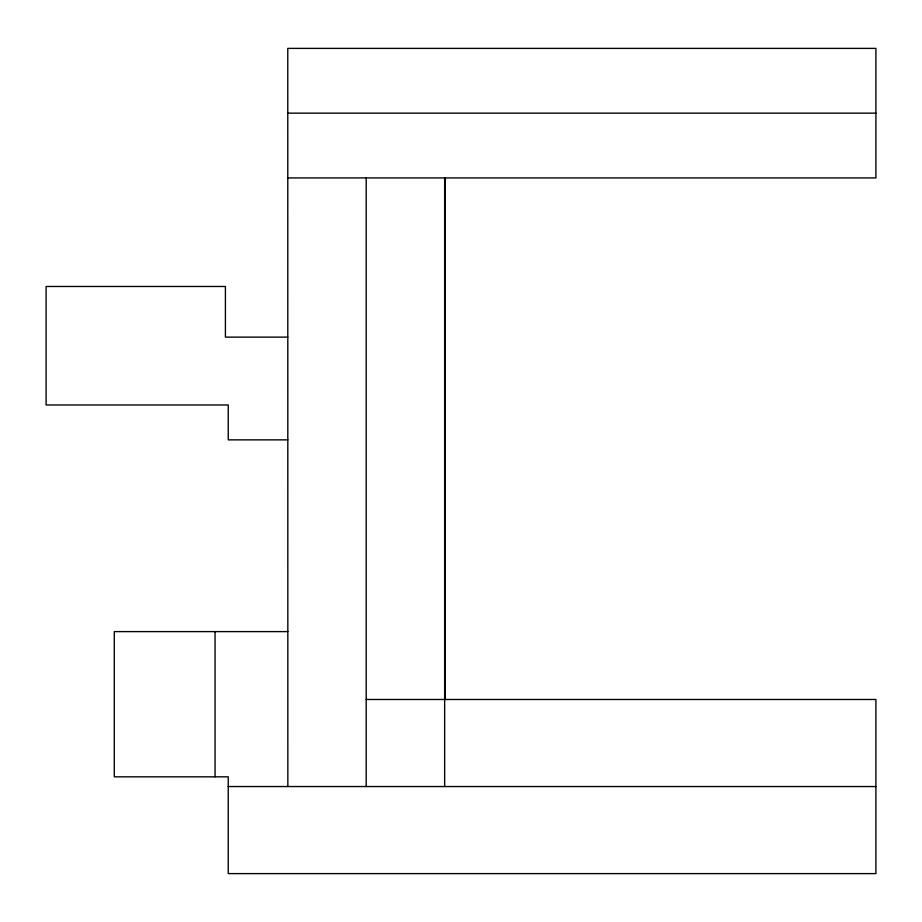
<?xml version="1.0" encoding="UTF-8"?>
<svg xmlns="http://www.w3.org/2000/svg" width="922" height="922" viewBox="0 0 922 922"><rect width="100%" height="100%" fill="white"/><g stroke="black" fill="none" stroke-linecap="round" stroke-linejoin="round"><path stroke-width="1.38" d="M287.779 113.152L875.9 113.152M287.779 177.923L875.9 177.923L875.9 48.393L287.779 48.393L287.848 786.547M287.779 337.129L225.406 337.129L225.406 286.477L46.1 286.477L46.1 404.977L228.241 404.977L228.241 439.863L287.848 439.863M287.848 631.605L114.305 631.605L114.305 776.831L228.241 776.831L228.241 873.607L875.9 873.607L875.9 699.487L366.207 699.487M228.241 786.547L875.9 786.547M445.072 177.923L445.072 699.487M444.646 177.923L444.646 786.547M366.207 177.923L366.207 786.547M215.056 631.605L215.056 776.831"/></g></svg>
